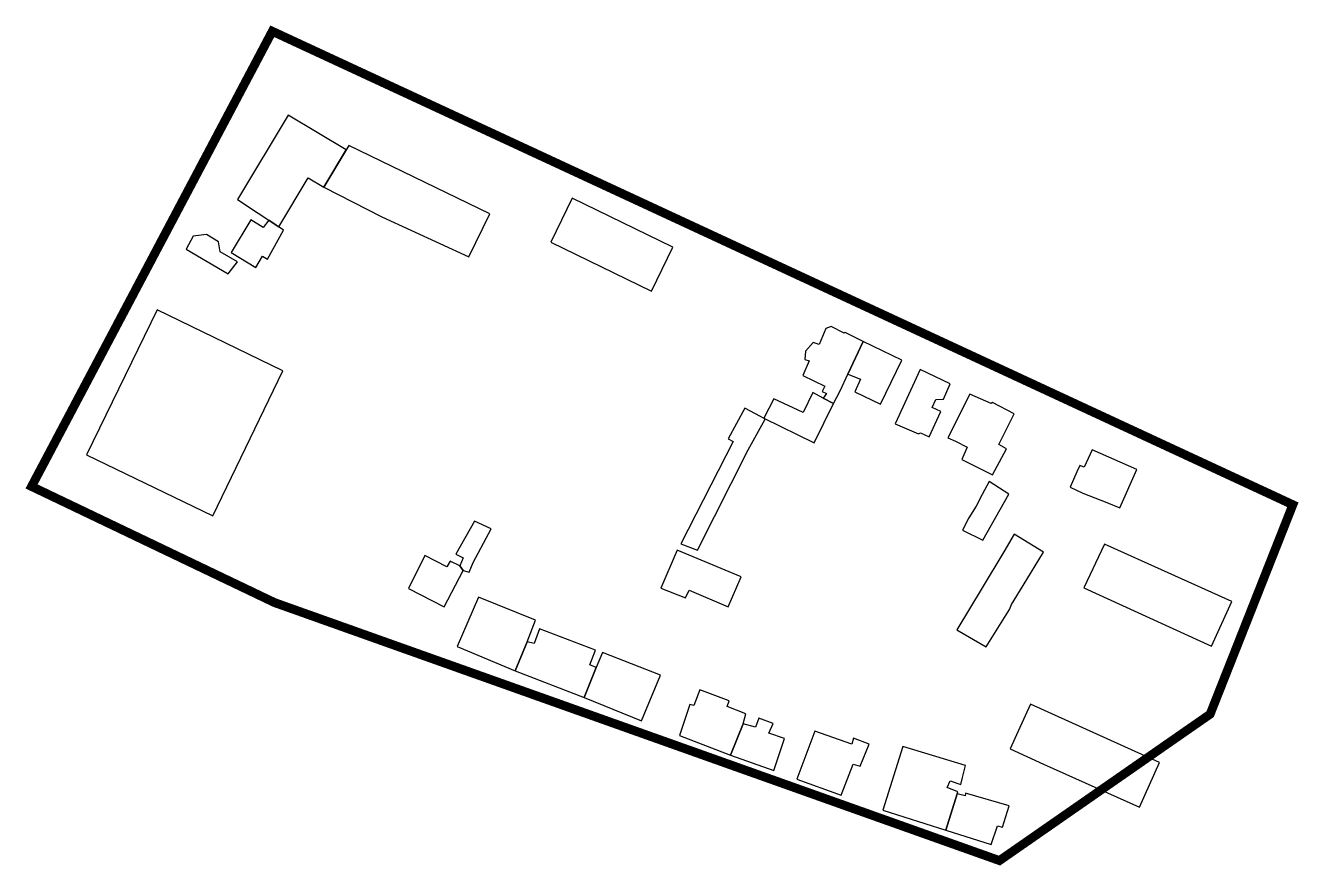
# Model space of a CAD drawing. Extents: x 6436381 to 6436668, y 4958608 to 4958797.
import ezdxf

# ---------------------------------------------------------------- set-up
doc = ezdxf.new("R2010")
doc.units = 0
doc.layers.add('ACG_ZGRADA', color=7, linetype='Continuous')

msp = doc.modelspace()

# ---------------------------------------------------------------- linework, layer by layer
at = {"color": 1, "const_width": 2}
msp.add_lwpolyline([(6436436.86, 4958796), (6436382.68, 4958693.57), (6436437.37, 4958667.43), (6436600.52, 4958609.37), (6436647.93, 4958642.32), (6436666.55, 4958689.45)], close=True, dxfattribs=at)
at = {"layer": 'ACG_ZGRADA', "linetype": 'Continuous'}
for points in [[(6436440.42, 4958777.14), (6436429.01, 4958758.13), (6436438.34, 4958751.99), (6436444.96, 4958763.01), (6436448.49, 4958760.89), (6436453.52, 4958769.31)], [(6436448.49, 4958760.89), (6436461.51, 4958754.26), (6436481.07, 4958745.21), (6436485.8, 4958754.95), (6436454.07, 4958770.3)], [(6436526.98, 4958747.39), (6436504.37, 4958758.41), (6436499.57, 4958748.53), (6436522.22, 4958737.54)], [(6436427.59, 4958746.18), (6436433.12, 4958742.81), (6436434.68, 4958745.39), (6436435.76, 4958744.7), (6436439.35, 4958751.25), (6436436.09, 4958753.48), (6436434.83, 4958751.87), (6436432.03, 4958753.56)], [(6436417.5, 4958746.97), (6436426.91, 4958741.38), (6436429.04, 4958744.1), (6436425.1, 4958746.39), (6436424.77, 4958748.62), (6436422.03, 4958750.24), (6436419.04, 4958749.91)], [(6436439.26, 4958719.58), (6436410.93, 4958733.33), (6436395.07, 4958700.67), (6436423.45, 4958686.93)], [(6436561.46, 4958729.1), (6436559.91, 4958725.53), (6436558.57, 4958725.99), (6436556.86, 4958724.01), (6436556.7, 4958722.16), (6436557.67, 4958721.82), (6436556.26, 4958718.52), (6436561.25, 4958716.13), (6436560.58, 4958714.95), (6436561.56, 4958714.48), (6436560.87, 4958713.42), (6436563.15, 4958712.21), (6436564.65, 4958715.1), (6436566.4, 4958718.87), (6436569.87, 4958726.16), (6436565.8, 4958728.23), (6436565.57, 4958728.1), (6436562.67, 4958729.54)], [(6436569.87, 4958726.16), (6436566.4, 4958718.87), (6436569.27, 4958717.71), (6436567.98, 4958714.86), (6436573.73, 4958712.05), (6436578.55, 4958722.01)], [(6436582.66, 4958719.91), (6436577.08, 4958707.68), (6436582.3, 4958705.4), (6436582.75, 4958705.66), (6436584.68, 4958704.74), (6436587.29, 4958710.42), (6436585.35, 4958711.34), (6436586.17, 4958713.14), (6436587.95, 4958713.2), (6436589.46, 4958716.65)], [(6436563.15, 4958712.21), (6436560.87, 4958713.42), (6436558.49, 4958714.74), (6436556.37, 4958710.2), (6436549.77, 4958713.32), (6436547.52, 4958708.97), (6436558.8, 4958703.38)], [(6436593.85, 4958714.35), (6436588.87, 4958704.53), (6436590.66, 4958703.75), (6436593.25, 4958702.38), (6436592.08, 4958699.63), (6436598.97, 4958696.15), (6436602.08, 4958702.04), (6436600.41, 4958703.04), (6436603.8, 4958709.9), (6436598.93, 4958712.48), (6436598.67, 4958712.23)], [(6436528.83, 4958680.64), (6436532.58, 4958679.2), (6436543.96, 4958701.81), (6436547.77, 4958708.69), (6436546.77, 4958709.3), (6436543.23, 4958711.19), (6436539.43, 4958704.3), (6436540.6, 4958703.68)], [(6436621.4, 4958701.83), (6436619.55, 4958697.92), (6436618.57, 4958698.25), (6436617.94, 4958696.85), (6436616.41, 4958693.42), (6436619.3, 4958692.03), (6436624.67, 4958689.92), (6436627.64, 4958688.75), (6436631.42, 4958697.36)], [(6436592.17, 4958683.72), (6436596.78, 4958681.49), (6436602.65, 4958691.84), (6436598.19, 4958694.65), (6436596.6, 4958691.77), (6436595.31, 4958689.12), (6436593.62, 4958686.49)], [(6436478.14, 4958678.32), (6436479.81, 4958677.49), (6436479.05, 4958675.72), (6436479.85, 4958674.65), (6436481.16, 4958674.29), (6436482.07, 4958676.45), (6436486.1, 4958684.06), (6436482.38, 4958685.79)], [(6436603.85, 4958682.84), (6436601.51, 4958678.88), (6436596.6, 4958670.77), (6436590.95, 4958661.3), (6436597.55, 4958657.48), (6436602.76, 4958665.85), (6436603.21, 4958666.98), (6436605.87, 4958671.26), (6436610.42, 4958678.8)], [(6436524.32, 4958670.66), (6436529.84, 4958668.48), (6436530.71, 4958670.22), (6436539.46, 4958666.49), (6436542.4, 4958673.25), (6436528.01, 4958679.24)], [(6436624.19, 4958680.57), (6436619.52, 4958670.75), (6436648.22, 4958657.61), (6436652.83, 4958667.69)], [(6436467.52, 4958670.63), (6436475.54, 4958666.51), (6436479.85, 4958674.65), (6436479.05, 4958675.72), (6436476.89, 4958676.72), (6436476.15, 4958675.44), (6436471.22, 4958678.04)], [(6436491.54, 4958652.05), (6436494.23, 4958658.59), (6436496.13, 4958663.46), (6436483.3, 4958668.63), (6436478.47, 4958657.56)], [(6436509.74, 4958652.83), (6436508.32, 4958653.39), (6436509.63, 4958656.69), (6436496.97, 4958661.51), (6436495.78, 4958658.21), (6436494.23, 4958658.59), (6436491.54, 4958652.05), (6436507.03, 4958646.07)], [(6436511.14, 4958656.22), (6436509.74, 4958652.83), (6436507.03, 4958646.07), (6436519.99, 4958640.83), (6436524.22, 4958651.13)], [(6436540.02, 4958633.1), (6436542.8, 4958640.18), (6436543.45, 4958642.39), (6436539.24, 4958644.05), (6436539.69, 4958645.31), (6436533.06, 4958647.82), (6436531.72, 4958644.24), (6436530.82, 4958644.51), (6436528.52, 4958637.51)], [(6436607.52, 4958644.59), (6436604.71, 4958638.48), (6436602.94, 4958634.51), (6436610.46, 4958631.04), (6436632.05, 4958621.39), (6436636.57, 4958631.45)], [(6436549.73, 4958629.65), (6436552.11, 4958636.85), (6436548.61, 4958638.03), (6436549.58, 4958640.23), (6436546.38, 4958641.42), (6436545.64, 4958639.37), (6436542.8, 4958640.18), (6436540.02, 4958633.1)], [(6436558.94, 4958638.52), (6436554.95, 4958627.66), (6436564.91, 4958624.08), (6436567.59, 4958631.07), (6436569.15, 4958630.61), (6436571.16, 4958635.58), (6436567.66, 4958636.91), (6436567.29, 4958635.58)], [(6436588.48, 4958616.19), (6436591, 4958624.37), (6436591.15, 4958624.85), (6436588.78, 4958625.81), (6436589.46, 4958627.3), (6436591.82, 4958626.52), (6436592.2, 4958628.05), (6436592.91, 4958630.77), (6436578.74, 4958635.08), (6436574.26, 4958620.74)], [(6436591, 4958624.37), (6436588.48, 4958616.19), (6436598.64, 4958613), (6436600.1, 4958617.17), (6436601.21, 4958616.91), (6436602.7, 4958621.67), (6436592.88, 4958624.52), (6436592.81, 4958623.92)]]:
    msp.add_lwpolyline(points, close=True, dxfattribs=at)

doc.saveas('drawing.dxf')
